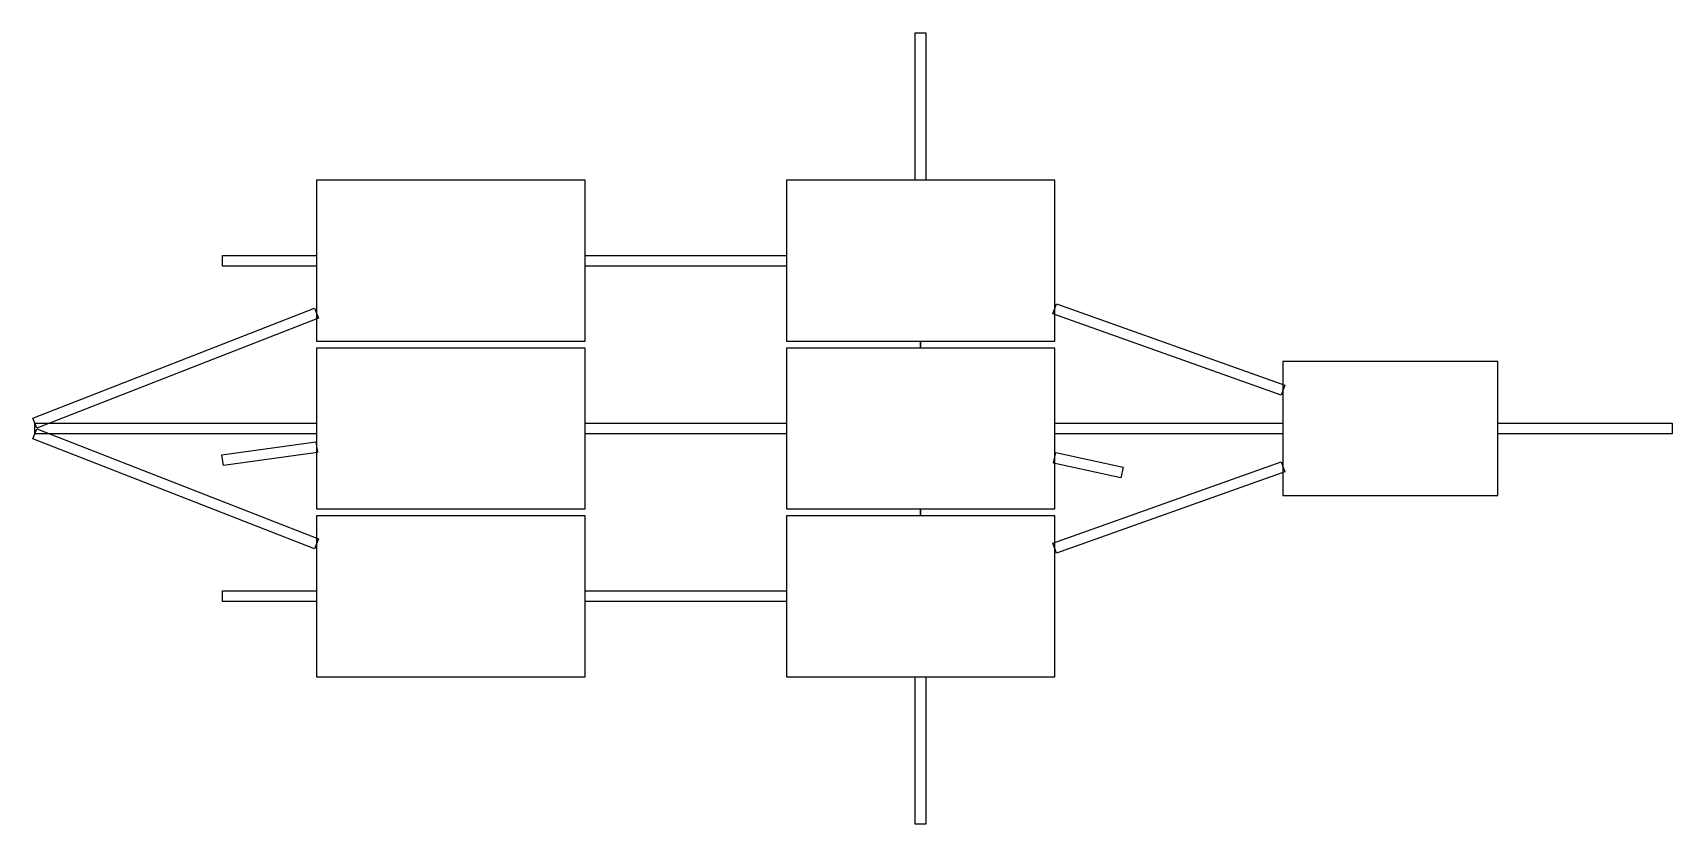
# Model space of a CAD drawing. Header units: metres. Extents: x 9 to 131, y 8 to 67.
import ezdxf

# ---------------------------------------------------------------- set-up
doc = ezdxf.new("R2010")
doc.units = ezdxf.units.M

msp = doc.modelspace()

# ---------------------------------------------------------------- linework, layer by layer
at = {"layer": 'CHAMBERS'}
for p, q in [((50, 56), (30, 56)), ((30, 56), (30, 44)), ((50, 44), (50, 56)), ((85, 56), (65, 56)), ((65, 56), (65, 44)), ((85, 44), (85, 56)), ((30, 44), (50, 44)), ((65, 44), (85, 44)), ((50, 43.5), (30, 43.5)), ((30, 43.5), (30, 31.5)), ((50, 31.5), (50, 43.5)), ((85, 43.5), (65, 43.5)), ((65, 43.5), (65, 31.5)), ((85, 31.5), (85, 43.5)), ((118, 42.5), (102, 42.5)), ((102, 42.5), (102, 32.5)), ((118, 32.5), (118, 42.5)), ((102, 32.5), (118, 32.5)), ((30, 31.5), (50, 31.5)), ((50, 31), (30, 31)), ((30, 31), (30, 19)), ((50, 19), (50, 31)), ((65, 31.5), (85, 31.5)), ((85, 31), (65, 31)), ((65, 31), (65, 19)), ((85, 19), (85, 31)), ((30, 19), (50, 19)), ((65, 19), (85, 19))]:
    msp.add_line(p, q, dxfattribs=at)
at = {"layer": 'CHANNELS'}
for p, q in [((74.6, 56), (74.6, 67)), ((74.6, 67), (75.4, 67)), ((75.4, 67), (75.4, 56)), ((75.4, 56), (74.6, 56)), ((23, 50.4), (30, 50.4)), ((23, 49.6), (23, 50.4)), ((30, 50.4), (30, 49.6)), ((50, 50.4), (65, 50.4)), ((50, 49.6), (50, 50.4)), ((65, 50.4), (65, 49.6)), ((30, 49.6), (23, 49.6)), ((65, 49.6), (50, 49.6)), ((8.8545, 38.2632), (29.8545, 46.4663)), ((29.8545, 46.4663), (30.1455, 45.7212)), ((84.8655, 46.0519), (85.1345, 46.8053)), ((85.1345, 46.8053), (102.1345, 40.7338)), ((30.1455, 45.7212), (9.1455, 37.518)), ((101.8655, 39.9804), (84.8655, 46.0519)), ((102.1345, 40.7338), (101.8655, 39.9804)), ((9.1455, 37.518), (8.8545, 38.2632)), ((9, 37.9), (30, 37.9)), ((9, 37.1), (9, 37.9)), ((30, 37.9), (30, 37.1)), ((50, 37.9), (65, 37.9)), ((50, 37.1), (50, 37.9)), ((65, 37.9), (65, 37.1)), ((85, 37.9), (102, 37.9)), ((85, 37.1), (85, 37.9)), ((102, 37.9), (102, 37.1)), ((118, 37.9), (131, 37.9)), ((118, 37.1), (118, 37.9)), ((131, 37.9), (131, 37.1)), ((8.8545, 36.7368), (9.1455, 37.482)), ((29.8545, 28.5337), (8.8545, 36.7368)), ((30, 37.1), (9, 37.1)), ((9.1455, 37.482), (30.1455, 29.2788)), ((65, 37.1), (50, 37.1)), ((102, 37.1), (85, 37.1)), ((131, 37.1), (118, 37.1)), ((22.945, 35.5351), (29.945, 36.5073)), ((23.055, 34.7427), (22.945, 35.5351)), ((30.055, 35.7149), (23.055, 34.7427)), ((29.945, 36.5073), (30.055, 35.7149)), ((84.9145, 34.9217), (85.0855, 35.7033)), ((85.0855, 35.7033), (90.0855, 34.6095)), ((84.8655, 28.9481), (101.8655, 35.0196)), ((89.9145, 33.828), (84.9145, 34.9217)), ((102.1345, 34.2662), (85.1345, 28.1947)), ((90.0855, 34.6095), (89.9145, 33.828)), ((101.8655, 35.0196), (102.1345, 34.2662)), ((30.1455, 29.2788), (29.8545, 28.5337)), ((85.1345, 28.1947), (84.8655, 28.9481)), ((23, 25.4), (30, 25.4)), ((23, 24.6), (23, 25.4)), ((30, 24.6), (23, 24.6)), ((30, 25.4), (30, 24.6)), ((50, 25.4), (65, 25.4)), ((50, 24.6), (50, 25.4)), ((65, 24.6), (50, 24.6)), ((65, 25.4), (65, 24.6)), ((74.6, 8), (74.6, 19)), ((74.6, 19), (75.4, 19)), ((75.4, 19), (75.4, 8)), ((75.4, 8), (74.6, 8))]:
    msp.add_line(p, q, dxfattribs=at)
at = {"layer": 'GROOVES'}
for p, q in [((74.995, 43.5), (74.995, 44)), ((74.995, 44), (75.005, 44)), ((75.005, 44), (75.005, 43.5)), ((75.005, 43.5), (74.995, 43.5)), ((74.995, 31), (74.995, 31.5)), ((74.995, 31.5), (75.005, 31.5)), ((75.005, 31), (74.995, 31)), ((75.005, 31.5), (75.005, 31))]:
    msp.add_line(p, q, dxfattribs=at)

doc.saveas('drawing.dxf')
